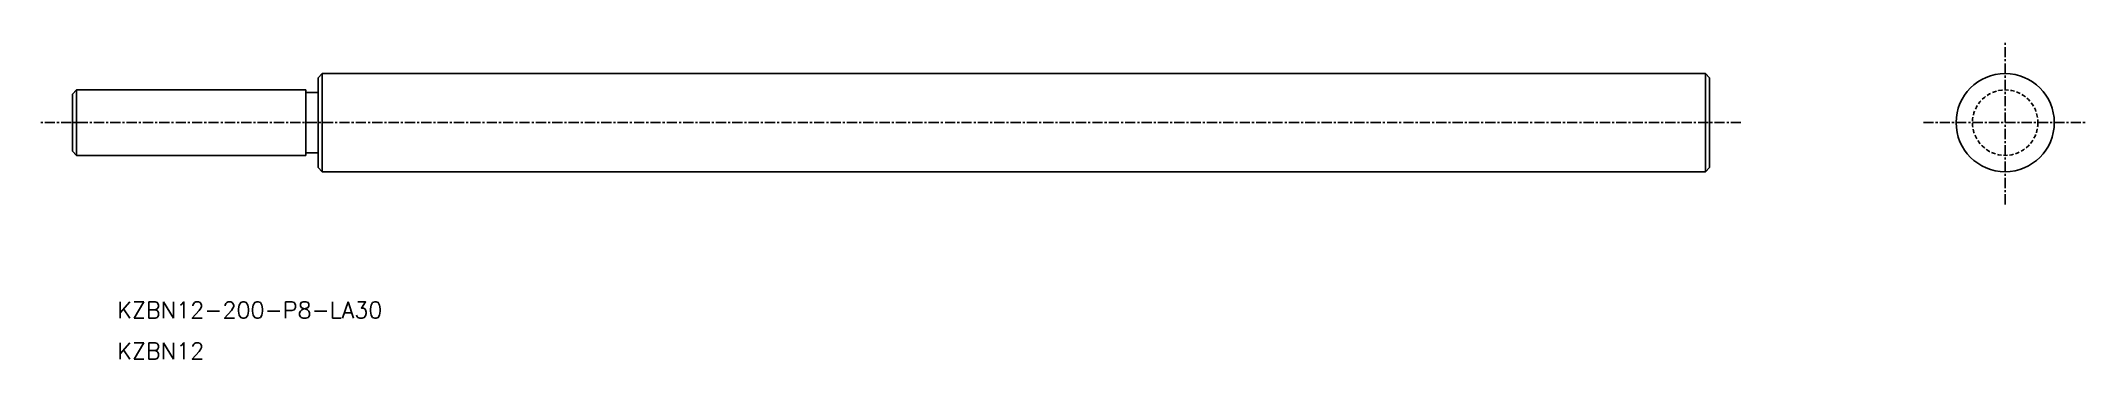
# Model space of a CAD drawing. Extents: x -24215 to -19844, y 30600 to 31043.
# Drawn here: x -24214.7 to -23964.7, y 31004.6 to 31043.5 of the extents above; entities outside this region: 1.
import ezdxf

# ---------------------------------------------------------------- set-up
doc = ezdxf.new("R2010")
doc.units = 0
doc.header["$PDMODE"] = 1
doc.linetypes.add('CENTER', pattern=[2, 1.25, -0.25, 0.25, -0.25])
doc.linetypes.add('DASHED', pattern=[0.75, 0.5, -0.25])
doc.layers.get('0').update_dxf_attribs({"linetype": 'CONTINUOUS'})
doc.layers.add('CENTER', color=1, linetype='CENTER')
doc.styles.add('MISUMI', font='txt.shx')

msp = doc.modelspace()

# ---------------------------------------------------------------- linework, layer by layer
at = {"color": 7, "linetype": 'CONTINUOUS'}
for p, q in [((-24210.87, 31036.97), (-24210.37, 31037.47)), ((-24182.37, 31037.47), (-24210.37, 31037.47)), ((-24210.37, 31037.47), (-24210.37, 31029.47)), ((-24182.37, 31037.47), (-24182.37, 31033.47)), ((-24180.87, 31037.17), (-24182.37, 31037.17)), ((-24180.87, 31038.97), (-24180.37, 31039.47)), ((-24180.87, 31038.97), (-24180.87, 31027.97)), ((-24180.37, 31039.47), (-24011.37, 31039.47)), ((-24180.37, 31039.47), (-24180.37, 31027.47)), ((-24011.37, 31039.47), (-24011.37, 31027.47)), ((-24010.87, 31038.97), (-24011.37, 31039.47)), ((-24010.87, 31038.97), (-24010.87, 31027.97)), ((-24010.87, 31038.47), (-24010.87, 31033.47)), ((-24210.87, 31036.97), (-24210.87, 31029.97)), ((-24182.37, 31029.47), (-24182.37, 31033.47)), ((-24210.87, 31029.97), (-24210.37, 31029.47)), ((-24180.87, 31029.77), (-24182.37, 31029.77)), ((-24182.37, 31029.47), (-24210.37, 31029.47)), ((-24180.87, 31027.97), (-24180.37, 31027.47)), ((-24180.37, 31027.47), (-24011.37, 31027.47)), ((-24174.37, 31027.47), (-24174.37, 31027.47)), ((-24168.37, 31027.47), (-24168.37, 31027.47)), ((-24010.87, 31027.97), (-24011.37, 31027.47))]:
    msp.add_line(p, q, dxfattribs=at)
msp.add_circle((-23974.74, 31033.47), 6, dxfattribs=at)
at = {"color": 3, "linetype": 'DASHED'}
msp.add_circle((-23974.74, 31033.47), 4, dxfattribs=at)
at = {"color": 7, "linetype": 'CONTINUOUS'}
msp.add_point((-19844.35, 30599.58), dxfattribs=at)
at = {"layer": 'CENTER', "color": 1, "linetype": 'CENTER'}
for p, q in [((-23974.74, 31023.47), (-23974.74, 31043.47)), ((-24007.02, 31033.47), (-24214.73, 31033.47)), ((-23984.74, 31033.47), (-23964.74, 31033.47))]:
    msp.add_line(p, q, dxfattribs=at)

# ---------------------------------------------------------------- texts
at = {"color": 7, "linetype": 'CONTINUOUS', "style": 'MISUMI'}
for s, p in [('KZBN12-200-P8-LA30', (-24205.41, 31009.55)), ('KZBN12', (-24205.41, 31004.55))]:
    msp.add_text(s, height=2, dxfattribs=at).set_placement(p)

doc.saveas('drawing.dxf')
